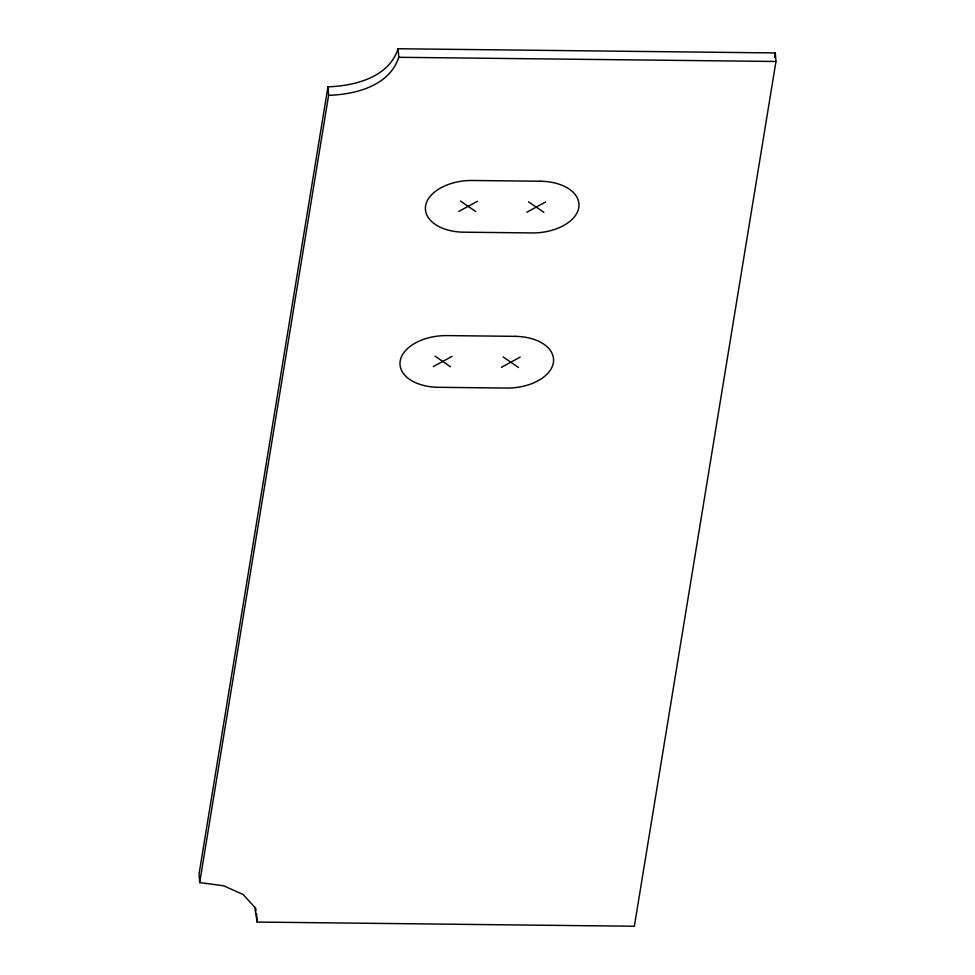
<?xml version="1.0" encoding="UTF-8"?>
<svg xmlns="http://www.w3.org/2000/svg" width="975" height="975" viewBox="0 0 975 975"><rect width="100%" height="100%" fill="white"/><g stroke="black" fill="none" stroke-linecap="round" stroke-linejoin="round"><path stroke-width="1.46" d="M327.941 86.824L199.034 874.027L199.692 882.57L223.628 885.787L242.958 894.428L254.731 907.164L257.156 922.057L634.359 926.25L775.966 61.486L775.308 52.942L398.117 48.75C388.732 77.488 354.924 85.849 327.941 86.824L328.599 95.355L199.692 882.57M774.577 57.452L775.308 52.942M398.117 48.75L398.775 57.293C389.378 86.032 355.582 94.392 328.599 95.355M458.786 211.417L477.494 201.264M526.866 212.172L545.573 202.02M433.388 366.527L452.095 356.375M501.467 367.283L520.175 357.13M398.775 57.293L775.966 61.486M528.56 201.825L543.879 212.355M460.48 201.069L475.8 211.599M503.161 356.947L518.481 367.477M435.082 356.18L450.401 366.722M255.535 907.567L256.023 910.54M256.51 913.514L257.156 922.057M540.455 181.24L472.375 180.485A42.839 25.728 -4.4 0 0 425.6 205.859A42.839 25.728 -4.4 0 0 463.905 232.184L531.984 232.94A42.839 25.728 -4.4 0 0 578.772 207.565A42.839 25.728 -4.4 0 0 540.455 181.24M515.056 336.351L446.977 335.595A42.839 25.728 -4.4 0 0 400.189 360.982A42.839 25.728 -4.4 0 0 438.506 387.307L506.586 388.062A42.839 25.728 -4.4 0 0 553.373 362.676A42.839 25.728 -4.4 0 0 515.056 336.351"/></g></svg>
